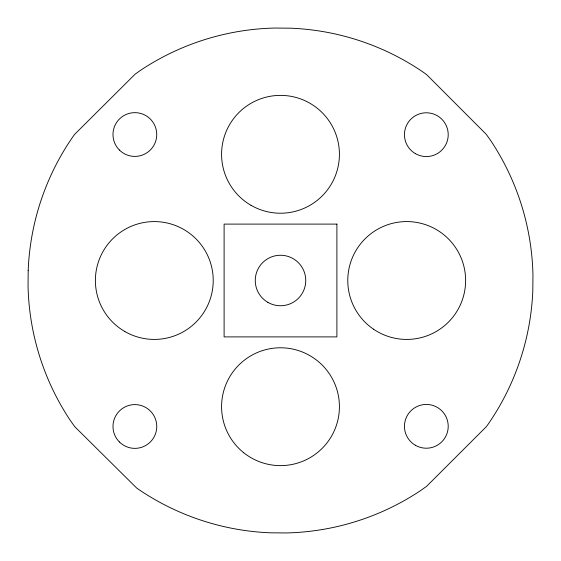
<?xml version="1.0" encoding="UTF-8"?>
<svg xmlns="http://www.w3.org/2000/svg" width="561" height="561" viewBox="0 0 561 561"><rect width="100%" height="100%" fill="white"/><g stroke="black" fill="none" stroke-linecap="round" stroke-linejoin="round"><path stroke-width="0.84" d="M28.19 270.353L28.05 286.215A252.513 252.513 0 0 0 70.413 420.596L74.774 426.711L136.737 488.098A252.513 252.513 0 0 0 270.353 532.81L286.215 532.95A252.513 252.513 0 0 0 420.596 490.587L426.711 486.226L486.261 426.746L488.098 424.263A252.513 252.513 0 0 0 532.81 290.647L532.95 274.785A252.513 252.513 0 0 0 490.587 140.404L486.226 134.289L426.746 74.739L424.263 72.902A252.513 252.513 0 0 0 290.647 28.19L274.785 28.05A252.513 252.513 0 0 0 140.404 70.413L135.068 74.22L74.739 134.254L72.902 136.737A252.513 252.513 0 0 0 28.19 270.353M336.895 224.105L224.105 224.105L224.105 336.895L336.895 336.895L336.895 224.105M124.844 331.523A58.919 58.919 0 0 0 213.222 280.5A58.919 58.919 0 0 0 124.844 229.477A58.919 58.919 0 0 0 124.844 331.523M251.04 205.326A58.919 58.919 0 0 0 339.419 154.303A58.919 58.919 0 0 0 251.04 103.273A58.919 58.919 0 0 0 251.04 205.326M373.493 329.174A58.919 58.919 0 0 0 465.455 284.925A58.919 58.919 0 0 0 381.15 227.408A58.919 58.919 0 0 0 373.493 329.174M243.698 452.713A58.919 58.919 0 0 0 338.746 415.568A58.919 58.919 0 0 0 259.056 351.824A58.919 58.919 0 0 0 243.698 452.713M267.877 302.365A25.252 25.252 0 0 0 305.752 280.5A25.252 25.252 0 0 0 267.877 258.635A25.252 25.252 0 0 0 267.877 302.365M415.385 445.28A21.886 21.886 0 0 0 448.218 426.332A21.886 21.886 0 0 0 415.385 407.377A21.886 21.886 0 0 0 415.385 445.28M415.385 153.623A21.886 21.886 0 0 0 448.218 134.668A21.886 21.886 0 0 0 415.385 115.72A21.886 21.886 0 0 0 415.385 153.623M119.388 150.004A21.886 21.886 0 0 0 156 140.194A21.886 21.886 0 0 0 129.198 113.392A21.886 21.886 0 0 0 119.388 150.004M119.395 441.956A21.886 21.886 0 0 0 156.014 432.145A21.886 21.886 0 0 0 129.205 405.344A21.886 21.886 0 0 0 119.395 441.956"/></g></svg>
